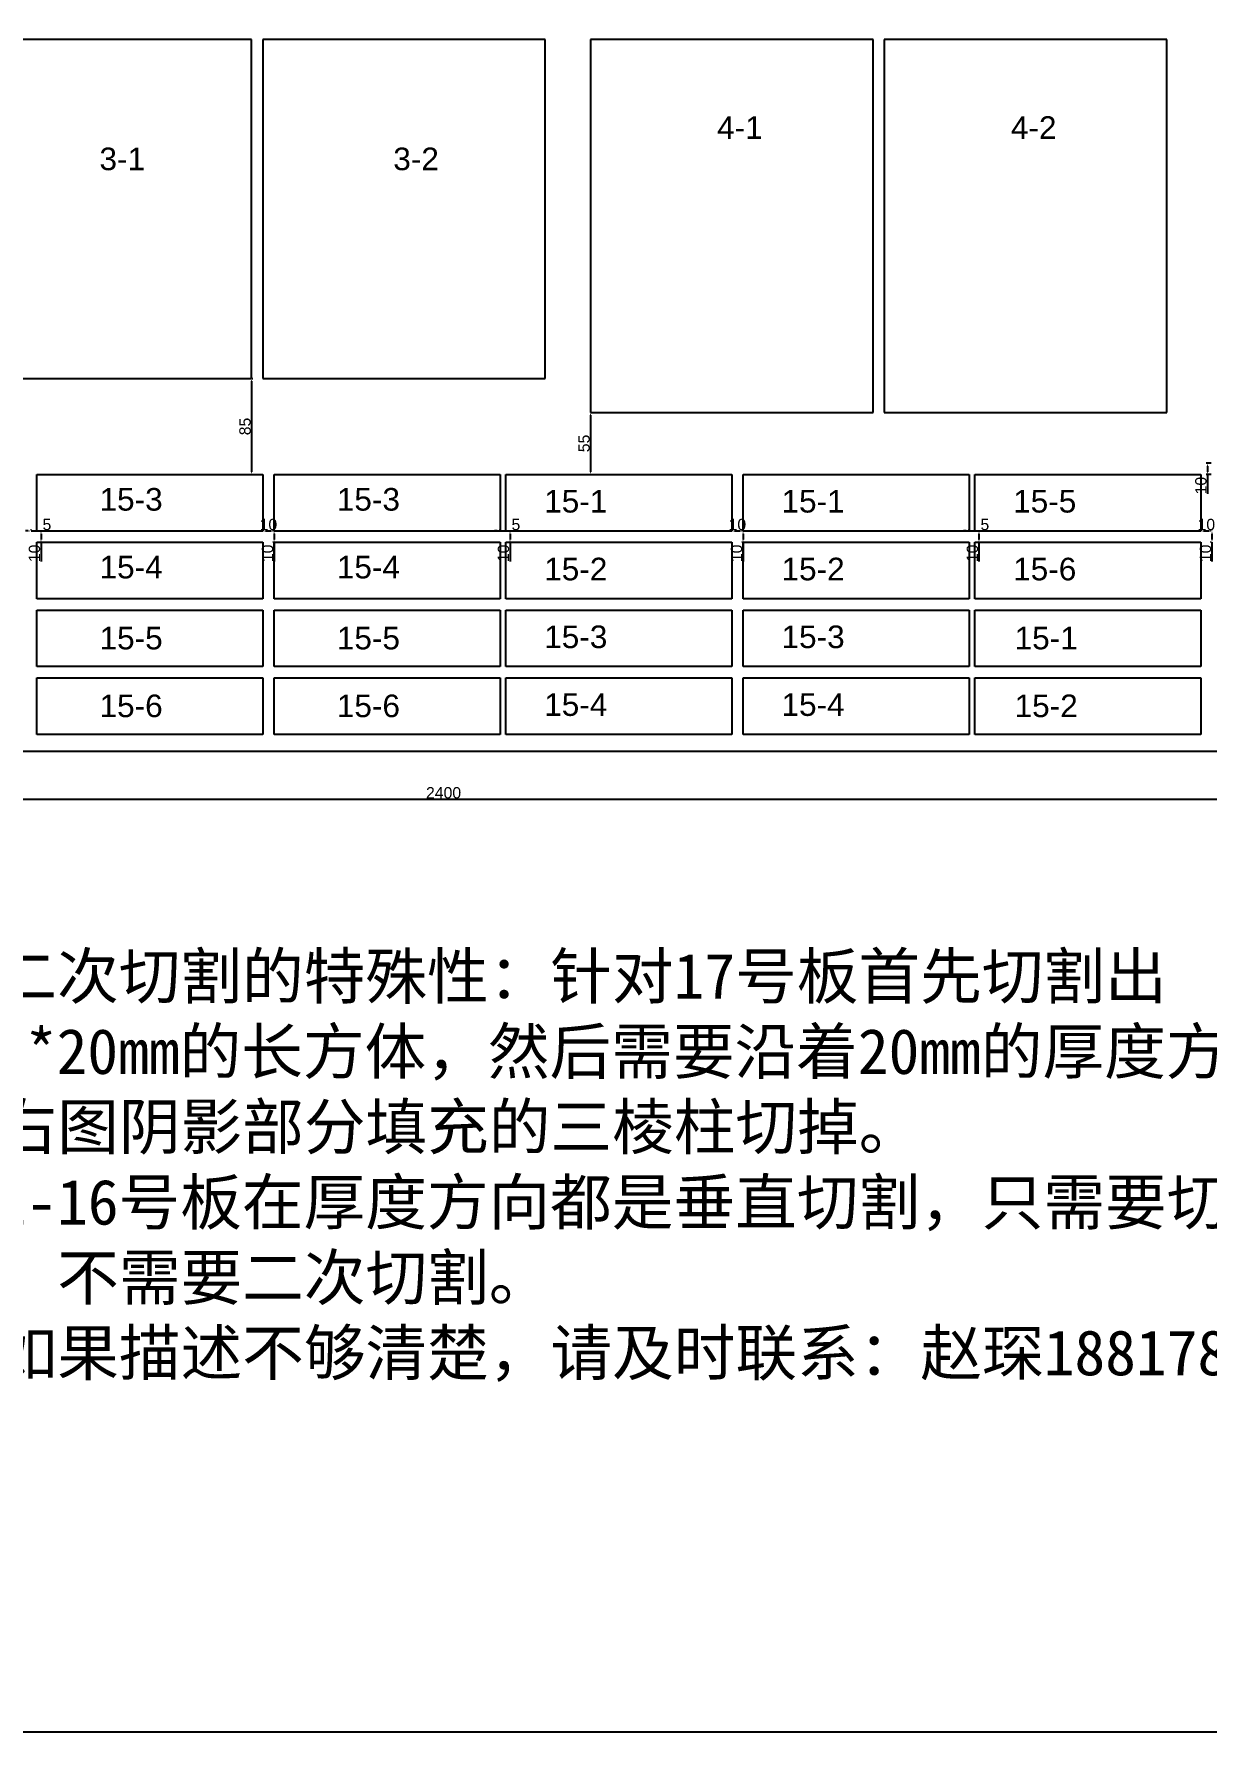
# Model space of a CAD drawing. Header units: millimetres. Extents: x 1610 to 10741, y -98 to 2782.
# Drawn here: x 8045 to 9082, y -98 to 1406 of the extents above; entities that cross this region are included whole.
import ezdxf

# ---------------------------------------------------------------- set-up
doc = ezdxf.new("R2010")
doc.units = ezdxf.units.MM
doc.layers.add('尺寸标注', color=6, linetype='Continuous')
doc.layers.add('标号', color=4, linetype='Continuous')
doc.styles.get("Standard").update_dxf_attribs({"font": 'arial.ttf'})
doc.dimstyles.new('ISO-25-JHF', dxfattribs={"dimtxt": 10, "dimasz": 2.5, "dimexe": 1.25, "dimexo": 0.625, "dimtad": 1, "dimtxsty": 'Standard', "dimcen": 2.5, "dimadec": 0, "dimazin": 0, "dimtfac": 1, "dimtmove": 0, "dimatfit": 3, "dimfxl": 1, "dimarcsym": 0})

# ---------------------------------------------------------------- blocks, each defined once
blk = doc.blocks.new('*D96')
at = {"layer": 'Defpoints', "color": 0, "transparency": 16777216}
for p in [(8042.7, 965.6), (8047.7, 965.6), (8047.7, 965.6)]:
    blk.add_point(p, dxfattribs=at)
at = {"layer": '尺寸标注', "color": 0, "lineweight": -2, "transparency": 16777216}
for p, q in [((8040.2, 965.6), (8037.7, 965.6)), ((8042.7, 966.2), (8042.7, 966.8)), ((8042.7, 965.6), (8047.7, 965.6)), ((8047.7, 966.2), (8047.7, 966.8)), ((8050.2, 965.6), (8060.6, 965.6))]:
    blk.add_line(p, q, dxfattribs=at)
at = {"layer": '尺寸标注', "color": 0, "transparency": 16777216}
for points in [[(8040.2, 966), (8040.2, 965.2), (8042.7, 965.6)], [(8050.2, 966), (8050.2, 965.2), (8047.7, 965.6)]]:
    blk.add_solid(points, dxfattribs=at)
at = {"layer": '尺寸标注', "color": 0, "transparency": 16777216, "insert": (8056.7, 971.3), "char_height": 10, "attachment_point": 5}
blk.add_mtext('5', dxfattribs=at)
blk = doc.blocks.new('*D97')
at = {"layer": 'Defpoints', "color": 0, "transparency": 16777216}
for p in [(8047.7, 965.6), (8047.7, 955.6), (8051.5, 955.6)]:
    blk.add_point(p, dxfattribs=at)
at = {"layer": '尺寸标注', "color": 0, "lineweight": -2, "transparency": 16777216}
for p, q in [((8048.4, 965.6), (8052.7, 965.6)), ((8051.5, 963.1), (8051.5, 958.1)), ((8048.4, 955.6), (8052.7, 955.6)), ((8051.5, 955.6), (8051.5, 938.5))]:
    blk.add_line(p, q, dxfattribs=at)
at = {"layer": '尺寸标注', "color": 0, "transparency": 16777216}
for points in [[(8051, 963.1), (8051.9, 963.1), (8051.5, 965.6)], [(8051, 958.1), (8051.9, 958.1), (8051.5, 955.6)]]:
    blk.add_solid(points, dxfattribs=at)
at = {"layer": '尺寸标注', "color": 0, "transparency": 16777216, "insert": (8045.7, 945.8), "char_height": 10, "attachment_point": 5, "rotation": 90}
blk.add_mtext('10', dxfattribs=at)
blk = doc.blocks.new('*D98')
at = {"layer": 'Defpoints', "color": 0, "transparency": 16777216}
for p in [(8257.7, 965.6), (8257.7, 955.6), (8257.7, 955.6)]:
    blk.add_point(p, dxfattribs=at)
at = {"layer": '尺寸标注', "color": 0, "lineweight": -2, "transparency": 16777216}
for p, q in [((8257.1, 965.6), (8256.5, 965.6)), ((8257.7, 963.1), (8257.7, 958.1)), ((8257.1, 955.6), (8256.5, 955.6)), ((8257.7, 955.6), (8257.7, 938.5))]:
    blk.add_line(p, q, dxfattribs=at)
at = {"layer": '尺寸标注', "color": 0, "transparency": 16777216}
for points in [[(8257.3, 963.1), (8258.2, 963.1), (8257.7, 965.6)], [(8257.3, 958.1), (8258.2, 958.1), (8257.7, 955.6)]]:
    blk.add_solid(points, dxfattribs=at)
at = {"layer": '尺寸标注', "color": 0, "transparency": 16777216, "insert": (8252, 945.8), "char_height": 10, "attachment_point": 5, "rotation": 90}
blk.add_mtext('10', dxfattribs=at)
blk = doc.blocks.new('*D99')
at = {"layer": 'Defpoints', "color": 0, "transparency": 16777216}
for p in [(8247.7, 965.6), (8257.7, 965.6), (8257.7, 965.6)]:
    blk.add_point(p, dxfattribs=at)
at = {"layer": '尺寸标注', "color": 0, "lineweight": -2, "transparency": 16777216}
for p, q in [((8247.7, 966.2), (8247.7, 966.8)), ((8250.2, 965.6), (8255.2, 965.6)), ((8257.7, 966.2), (8257.7, 966.8))]:
    blk.add_line(p, q, dxfattribs=at)
at = {"layer": '尺寸标注', "color": 0, "transparency": 16777216}
for points in [[(8250.2, 966), (8250.2, 965.2), (8247.7, 965.6)], [(8255.2, 966), (8255.2, 965.2), (8257.7, 965.6)]]:
    blk.add_solid(points, dxfattribs=at)
at = {"layer": '尺寸标注', "color": 0, "transparency": 16777216, "insert": (8252.7, 971.3), "char_height": 10, "attachment_point": 5}
blk.add_mtext('10', dxfattribs=at)
blk = doc.blocks.new('*D100')
at = {"layer": 'Defpoints', "color": 0, "transparency": 16777216}
for p in [(8457.7, 965.6), (8462.7, 965.6), (8462.7, 965.6)]:
    blk.add_point(p, dxfattribs=at)
at = {"layer": '尺寸标注', "color": 0, "lineweight": -2, "transparency": 16777216}
for p, q in [((8455.2, 965.6), (8452.7, 965.6)), ((8457.7, 966.2), (8457.7, 966.8)), ((8457.7, 965.6), (8462.7, 965.6)), ((8462.7, 966.2), (8462.7, 966.8)), ((8465.2, 965.6), (8475.6, 965.6))]:
    blk.add_line(p, q, dxfattribs=at)
at = {"layer": '尺寸标注', "color": 0, "transparency": 16777216}
for points in [[(8455.2, 966), (8455.2, 965.2), (8457.7, 965.6)], [(8465.2, 966), (8465.2, 965.2), (8462.7, 965.6)]]:
    blk.add_solid(points, dxfattribs=at)
at = {"layer": '尺寸标注', "color": 0, "transparency": 16777216, "insert": (8471.7, 971.3), "char_height": 10, "attachment_point": 5}
blk.add_mtext('5', dxfattribs=at)
blk = doc.blocks.new('*D101')
at = {"layer": 'Defpoints', "color": 0, "transparency": 16777216}
for p in [(8462.7, 965.6), (8462.7, 955.6), (8466.5, 955.6)]:
    blk.add_point(p, dxfattribs=at)
at = {"layer": '尺寸标注', "color": 0, "lineweight": -2, "transparency": 16777216}
for p, q in [((8463.4, 965.6), (8467.7, 965.6)), ((8466.5, 963.1), (8466.5, 958.1)), ((8463.4, 955.6), (8467.7, 955.6)), ((8466.5, 955.6), (8466.5, 938.5))]:
    blk.add_line(p, q, dxfattribs=at)
at = {"layer": '尺寸标注', "color": 0, "transparency": 16777216}
for points in [[(8466, 963.1), (8466.9, 963.1), (8466.5, 965.6)], [(8466, 958.1), (8466.9, 958.1), (8466.5, 955.6)]]:
    blk.add_solid(points, dxfattribs=at)
at = {"layer": '尺寸标注', "color": 0, "transparency": 16777216, "insert": (8460.7, 945.8), "char_height": 10, "attachment_point": 5, "rotation": 90}
blk.add_mtext('10', dxfattribs=at)
blk = doc.blocks.new('*D102')
at = {"layer": 'Defpoints', "color": 0, "transparency": 16777216}
for p in [(8672.7, 965.6), (8672.7, 955.6), (8672.7, 955.6)]:
    blk.add_point(p, dxfattribs=at)
at = {"layer": '尺寸标注', "color": 0, "lineweight": -2, "transparency": 16777216}
for p, q in [((8672.1, 965.6), (8671.5, 965.6)), ((8672.7, 963.1), (8672.7, 958.1)), ((8672.1, 955.6), (8671.5, 955.6)), ((8672.7, 955.6), (8672.7, 938.5))]:
    blk.add_line(p, q, dxfattribs=at)
at = {"layer": '尺寸标注', "color": 0, "transparency": 16777216}
for points in [[(8672.3, 963.1), (8673.2, 963.1), (8672.7, 965.6)], [(8672.3, 958.1), (8673.2, 958.1), (8672.7, 955.6)]]:
    blk.add_solid(points, dxfattribs=at)
at = {"layer": '尺寸标注', "color": 0, "transparency": 16777216, "insert": (8667, 945.8), "char_height": 10, "attachment_point": 5, "rotation": 90}
blk.add_mtext('10', dxfattribs=at)
blk = doc.blocks.new('*D103')
at = {"layer": 'Defpoints', "color": 0, "transparency": 16777216}
for p in [(8662.7, 965.6), (8672.7, 965.6), (8672.7, 965.6)]:
    blk.add_point(p, dxfattribs=at)
at = {"layer": '尺寸标注', "color": 0, "lineweight": -2, "transparency": 16777216}
for p, q in [((8662.7, 966.2), (8662.7, 966.8)), ((8665.2, 965.6), (8670.2, 965.6)), ((8672.7, 966.2), (8672.7, 966.8))]:
    blk.add_line(p, q, dxfattribs=at)
at = {"layer": '尺寸标注', "color": 0, "transparency": 16777216}
for points in [[(8665.2, 966), (8665.2, 965.2), (8662.7, 965.6)], [(8670.2, 966), (8670.2, 965.2), (8672.7, 965.6)]]:
    blk.add_solid(points, dxfattribs=at)
at = {"layer": '尺寸标注', "color": 0, "transparency": 16777216, "insert": (8667.7, 971.3), "char_height": 10, "attachment_point": 5}
blk.add_mtext('10', dxfattribs=at)
blk = doc.blocks.new('*D104')
at = {"layer": 'Defpoints', "color": 0, "transparency": 16777216}
for p in [(8872.7, 965.6), (8877.7, 965.6), (8877.7, 965.6)]:
    blk.add_point(p, dxfattribs=at)
at = {"layer": '尺寸标注', "color": 0, "lineweight": -2, "transparency": 16777216}
for p, q in [((8870.2, 965.6), (8867.7, 965.6)), ((8872.7, 966.2), (8872.7, 966.8)), ((8872.7, 965.6), (8877.7, 965.6)), ((8877.7, 966.2), (8877.7, 966.8)), ((8880.2, 965.6), (8890.6, 965.6))]:
    blk.add_line(p, q, dxfattribs=at)
at = {"layer": '尺寸标注', "color": 0, "transparency": 16777216}
for points in [[(8870.2, 966), (8870.2, 965.2), (8872.7, 965.6)], [(8880.2, 966), (8880.2, 965.2), (8877.7, 965.6)]]:
    blk.add_solid(points, dxfattribs=at)
at = {"layer": '尺寸标注', "color": 0, "transparency": 16777216, "insert": (8886.7, 971.3), "char_height": 10, "attachment_point": 5}
blk.add_mtext('5', dxfattribs=at)
blk = doc.blocks.new('*D105')
at = {"layer": 'Defpoints', "color": 0, "transparency": 16777216}
for p in [(8877.7, 965.6), (8877.7, 955.6), (8881.5, 955.6)]:
    blk.add_point(p, dxfattribs=at)
at = {"layer": '尺寸标注', "color": 0, "lineweight": -2, "transparency": 16777216}
for p, q in [((8878.4, 965.6), (8882.7, 965.6)), ((8881.5, 963.1), (8881.5, 958.1)), ((8878.4, 955.6), (8882.7, 955.6)), ((8881.5, 955.6), (8881.5, 938.5))]:
    blk.add_line(p, q, dxfattribs=at)
at = {"layer": '尺寸标注', "color": 0, "transparency": 16777216}
for points in [[(8881, 963.1), (8881.9, 963.1), (8881.5, 965.6)], [(8881, 958.1), (8881.9, 958.1), (8881.5, 955.6)]]:
    blk.add_solid(points, dxfattribs=at)
at = {"layer": '尺寸标注', "color": 0, "transparency": 16777216, "insert": (8875.7, 945.8), "char_height": 10, "attachment_point": 5, "rotation": 90}
blk.add_mtext('10', dxfattribs=at)
blk = doc.blocks.new('*D106')
at = {"layer": 'Defpoints', "color": 0, "transparency": 16777216}
for p in [(9087.7, 965.6), (9087.7, 955.6), (9087.7, 955.6)]:
    blk.add_point(p, dxfattribs=at)
at = {"layer": '尺寸标注', "color": 0, "lineweight": -2, "transparency": 16777216}
for p, q in [((9087.1, 965.6), (9086.5, 965.6)), ((9087.7, 963.1), (9087.7, 958.1)), ((9087.1, 955.6), (9086.5, 955.6)), ((9087.7, 955.6), (9087.7, 938.5))]:
    blk.add_line(p, q, dxfattribs=at)
at = {"layer": '尺寸标注', "color": 0, "transparency": 16777216}
for points in [[(9087.3, 963.1), (9088.2, 963.1), (9087.7, 965.6)], [(9087.3, 958.1), (9088.2, 958.1), (9087.7, 955.6)]]:
    blk.add_solid(points, dxfattribs=at)
at = {"layer": '尺寸标注', "color": 0, "transparency": 16777216, "insert": (9082, 945.8), "char_height": 10, "attachment_point": 5, "rotation": 90}
blk.add_mtext('10', dxfattribs=at)
blk = doc.blocks.new('*D107')
at = {"layer": 'Defpoints', "color": 0, "transparency": 16777216}
for p in [(9077.7, 965.6), (9087.7, 965.6), (9087.7, 965.6)]:
    blk.add_point(p, dxfattribs=at)
at = {"layer": '尺寸标注', "color": 0, "lineweight": -2, "transparency": 16777216}
for p, q in [((9077.7, 966.2), (9077.7, 966.8)), ((9080.2, 965.6), (9085.2, 965.6)), ((9087.7, 966.2), (9087.7, 966.8))]:
    blk.add_line(p, q, dxfattribs=at)
at = {"layer": '尺寸标注', "color": 0, "transparency": 16777216}
for points in [[(9080.2, 966), (9080.2, 965.2), (9077.7, 965.6)], [(9085.2, 966), (9085.2, 965.2), (9087.7, 965.6)]]:
    blk.add_solid(points, dxfattribs=at)
at = {"layer": '尺寸标注', "color": 0, "transparency": 16777216, "insert": (9082.7, 971.3), "char_height": 10, "attachment_point": 5}
blk.add_mtext('10', dxfattribs=at)
blk = doc.blocks.new('*D131')
at = {"layer": 'Defpoints', "color": 0, "transparency": 16777216}
for p in [(9087.7, 1025.6), (9083.7, 1015.6), (9087.7, 1015.6)]:
    blk.add_point(p, dxfattribs=at)
at = {"layer": '尺寸标注', "color": 0, "lineweight": -2, "transparency": 16777216}
for p, q in [((9087.1, 1025.6), (9082.4, 1025.6)), ((9083.7, 1023.1), (9083.7, 1018.1)), ((9087.1, 1015.6), (9082.4, 1015.6)), ((9083.7, 1015.6), (9083.7, 998.5))]:
    blk.add_line(p, q, dxfattribs=at)
at = {"layer": '尺寸标注', "color": 0, "transparency": 16777216}
for points in [[(9083.2, 1023.1), (9084.1, 1023.1), (9083.7, 1025.6)], [(9083.2, 1018.1), (9084.1, 1018.1), (9083.7, 1015.6)]]:
    blk.add_solid(points, dxfattribs=at)
at = {"layer": '尺寸标注', "color": 0, "transparency": 16777216, "insert": (9077.9, 1005.8), "char_height": 10, "attachment_point": 5, "rotation": 90}
blk.add_mtext('10', dxfattribs=at)
blk = doc.blocks.new('*D134')
at = {"layer": 'Defpoints', "color": 0, "transparency": 16777216}
for p in [(7207.7, 770.6), (9607.7, 770.6), (9607.7, 728.1)]:
    blk.add_point(p, dxfattribs=at)
at = {"layer": '尺寸标注', "color": 0, "lineweight": -2, "transparency": 16777216}
for p, q in [((7207.7, 769.9), (7207.7, 726.8)), ((9607.7, 769.9), (9607.7, 726.8)), ((7210.2, 728.1), (9605.2, 728.1))]:
    blk.add_line(p, q, dxfattribs=at)
at = {"layer": '尺寸标注', "color": 0, "transparency": 16777216}
for points in [[(7210.2, 728.5), (7210.2, 727.6), (7207.7, 728.1)], [(9605.2, 728.5), (9605.2, 727.6), (9607.7, 728.1)]]:
    blk.add_solid(points, dxfattribs=at)
at = {"layer": '尺寸标注', "color": 0, "transparency": 16777216, "insert": (8407.7, 733.8), "char_height": 10, "attachment_point": 5}
blk.add_mtext('2400', dxfattribs=at)
blk = doc.blocks.new('*D172')
at = {"layer": 'Defpoints', "color": 0, "transparency": 16777216}
for p in [(8237.7, 1100.6), (8237.7, 1015.6), (8237.7, 1015.6)]:
    blk.add_point(p, dxfattribs=at)
at = {"layer": '尺寸标注', "color": 0, "lineweight": -2, "transparency": 16777216}
for p, q in [((8237.7, 1098.1), (8237.7, 1018.1)), ((8238.4, 1100.6), (8239, 1100.6)), ((8238.4, 1015.6), (8239, 1015.6))]:
    blk.add_line(p, q, dxfattribs=at)
at = {"layer": '尺寸标注', "color": 0, "transparency": 16777216}
for points in [[(8237.3, 1098.1), (8238.2, 1098.1), (8237.7, 1100.6)], [(8237.3, 1018.1), (8238.2, 1018.1), (8237.7, 1015.6)]]:
    blk.add_solid(points, dxfattribs=at)
at = {"layer": '尺寸标注', "color": 0, "transparency": 16777216, "insert": (8232, 1058.1), "char_height": 10, "attachment_point": 5, "rotation": 90}
blk.add_mtext('85', dxfattribs=at)
blk = doc.blocks.new('*D173')
at = {"layer": 'Defpoints', "color": 0, "transparency": 16777216}
for p in [(8537.7, 1070.6), (8537.7, 1015.6), (8537.7, 1015.6)]:
    blk.add_point(p, dxfattribs=at)
at = {"layer": '尺寸标注', "color": 0, "lineweight": -2, "transparency": 16777216}
for p, q in [((8537.7, 1068.1), (8537.7, 1018.1)), ((8538.4, 1070.6), (8539, 1070.6)), ((8538.4, 1015.6), (8539, 1015.6))]:
    blk.add_line(p, q, dxfattribs=at)
at = {"layer": '尺寸标注', "color": 0, "transparency": 16777216}
for points in [[(8537.3, 1068.1), (8538.2, 1068.1), (8537.7, 1070.6)], [(8537.3, 1018.1), (8538.2, 1018.1), (8537.7, 1015.6)]]:
    blk.add_solid(points, dxfattribs=at)
at = {"layer": '尺寸标注', "color": 0, "transparency": 16777216, "insert": (8532, 1043.1), "char_height": 10, "attachment_point": 5, "rotation": 90}
blk.add_mtext('55', dxfattribs=at)

msp = doc.modelspace()

# ---------------------------------------------------------------- linework, layer by layer
for p, q in [((8237.735, 1400.572), (7987.735, 1400.572)), ((8237.735, 1100.572), (8237.735, 1400.572)), ((8497.735, 1400.572), (8247.735, 1400.572)), ((8247.735, 1400.572), (8247.735, 1100.572)), ((8497.735, 1100.572), (8497.735, 1400.572)), ((8787.735, 1400.572), (8537.735, 1400.572)), ((8537.735, 1400.572), (8537.735, 1070.572)), ((8787.735, 1070.572), (8787.735, 1400.572)), ((9047.735, 1400.572), (8797.735, 1400.572)), ((8797.735, 1400.572), (8797.735, 1070.572)), ((9047.735, 1070.572), (9047.735, 1400.572)), ((7987.735, 1100.572), (8237.735, 1100.572)), ((8247.735, 1100.572), (8497.735, 1100.572)), ((8537.735, 1070.572), (8787.735, 1070.572)), ((8797.735, 1070.572), (9047.735, 1070.572)), ((8047.735, 965.572), (8047.735, 1015.572)), ((8047.735, 1015.572), (8247.735, 1015.572)), ((8247.735, 1015.572), (8247.735, 965.572)), ((8257.735, 965.572), (8257.735, 1015.572)), ((8257.735, 1015.572), (8457.735, 1015.572)), ((8457.735, 1015.572), (8457.735, 965.572)), ((8462.735, 965.572), (8462.735, 1015.572)), ((8462.735, 1015.572), (8662.735, 1015.572)), ((8662.735, 1015.572), (8662.735, 965.572)), ((8672.735, 965.572), (8672.735, 1015.572)), ((8672.735, 1015.572), (8872.735, 1015.572)), ((8872.735, 1015.572), (8872.735, 965.572)), ((8877.735, 965.572), (8877.735, 1015.572)), ((8877.735, 1015.572), (9077.735, 1015.572)), ((9077.735, 1015.572), (9077.735, 965.572)), ((8247.735, 965.572), (8047.735, 965.572)), ((8457.735, 965.572), (8257.735, 965.572)), ((8662.735, 965.572), (8462.735, 965.572)), ((8872.735, 965.572), (8672.735, 965.572)), ((9077.735, 965.572), (8877.735, 965.572)), ((8047.735, 905.572), (8047.735, 955.572)), ((8047.735, 955.572), (8247.735, 955.572)), ((8247.735, 955.572), (8247.735, 905.572)), ((8257.735, 905.572), (8257.735, 955.572)), ((8257.735, 955.572), (8457.735, 955.572)), ((8457.735, 955.572), (8457.735, 905.572)), ((8462.735, 905.572), (8462.735, 955.572)), ((8462.735, 955.572), (8662.735, 955.572)), ((8662.735, 955.572), (8662.735, 905.572)), ((8672.735, 905.572), (8672.735, 955.572)), ((8672.735, 955.572), (8872.735, 955.572)), ((8872.735, 955.572), (8872.735, 905.572)), ((8877.735, 905.572), (8877.735, 955.572)), ((8877.735, 955.572), (9077.735, 955.572)), ((9077.735, 955.572), (9077.735, 905.572)), ((8247.735, 905.572), (8047.735, 905.572)), ((8457.735, 905.572), (8257.735, 905.572)), ((8662.735, 905.572), (8462.735, 905.572)), ((8872.735, 905.572), (8672.735, 905.572)), ((9077.735, 905.572), (8877.735, 905.572)), ((8047.735, 845.572), (8047.735, 895.572)), ((8047.735, 895.572), (8247.735, 895.572)), ((8247.735, 895.572), (8247.735, 845.572)), ((8257.735, 845.572), (8257.735, 895.572)), ((8257.735, 895.572), (8457.735, 895.572)), ((8457.735, 895.572), (8457.735, 845.572)), ((8462.735, 845.572), (8462.735, 895.572)), ((8462.735, 895.572), (8662.735, 895.572)), ((8662.735, 895.572), (8662.735, 845.572)), ((8672.735, 845.572), (8672.735, 895.572)), ((8672.735, 895.572), (8872.735, 895.572)), ((8872.735, 895.572), (8872.735, 845.572)), ((8877.735, 845.572), (8877.735, 895.572)), ((8877.735, 895.572), (9077.735, 895.572)), ((9077.735, 895.572), (9077.735, 845.572)), ((8247.735, 845.572), (8047.735, 845.572)), ((8457.735, 845.572), (8257.735, 845.572)), ((8662.735, 845.572), (8462.735, 845.572)), ((8872.735, 845.572), (8672.735, 845.572)), ((9077.735, 845.572), (8877.735, 845.572)), ((8047.735, 785.572), (8047.735, 835.572)), ((8047.735, 835.572), (8247.735, 835.572)), ((8247.735, 835.572), (8247.735, 785.572)), ((8257.735, 785.572), (8257.735, 835.572)), ((8257.735, 835.572), (8457.735, 835.572)), ((8457.735, 835.572), (8457.735, 785.572)), ((8462.735, 785.572), (8462.735, 835.572)), ((8462.735, 835.572), (8662.735, 835.572)), ((8662.735, 835.572), (8662.735, 785.572)), ((8672.735, 785.572), (8672.735, 835.572)), ((8672.735, 835.572), (8872.735, 835.572)), ((8872.735, 835.572), (8872.735, 785.572)), ((8877.735, 785.572), (8877.735, 835.572)), ((8877.735, 835.572), (9077.735, 835.572)), ((9077.735, 835.572), (9077.735, 785.572)), ((8247.735, 785.572), (8047.735, 785.572)), ((8457.735, 785.572), (8257.735, 785.572)), ((8662.735, 785.572), (8462.735, 785.572)), ((8872.735, 785.572), (8672.735, 785.572)), ((9077.735, 785.572), (8877.735, 785.572)), ((7207.735, 770.572), (9607.735, 770.572))]:
    msp.add_line(p, q)
msp.add_lwpolyline([(6102.373, 2781.644), (9904.722, 2781.644), (9882.945, -97.575), (6102.373, -97.575)], close=True)

# ---------------------------------------------------------------- texts
at = {"layer": '标号', "attachment_point": 7}
for s, width, insert, char_height in [('4-1 ', 70.10425, (8649.716, 1312.7), 20), ('4-2 ', 70.10425, (8909.716, 1312.7), 20), ('3-1 ', 70.10425, (8103.18, 1284.7), 20), ('3-2 ', 70.10425, (8363.18, 1284.7), 20), ('15-3', 70.10425, (8103.213, 983.344), 20), ('15-3', 70.10425, (8313.213, 983.344), 20), ('15-1', 70.10425, (8496.717, 981.635), 20), ('15-1', 70.10425, (8706.717, 981.635), 20), ('15-5', 70.10425, (8911.717, 981.635), 20), ('15-4', 70.10425, (8103.213, 923.344), 20), ('15-4', 70.10425, (8313.213, 923.344), 20), ('15-2', 70.10425, (8496.717, 921.635), 20), ('15-2', 70.10425, (8706.717, 921.635), 20), ('15-6', 70.10425, (8911.717, 921.635), 20), ('15-5', 70.10425, (8103.213, 860.52), 20), ('15-5', 70.10425, (8313.213, 860.52), 20), ('15-3', 70.10425, (8496.717, 861.635), 20), ('15-3', 70.10425, (8706.717, 861.635), 20), ('15-1', 70.10425, (8912.99, 860.552), 20), ('15-6', 70.10425, (8103.213, 800.52), 20), ('15-6', 70.10425, (8313.213, 800.52), 20), ('15-4', 70.10425, (8496.717, 801.635), 20), ('15-4', 70.10425, (8706.717, 801.635), 20), ('15-2', 70.10425, (8912.99, 800.552), 20), ('{\\fSimSun|b0|i0|c134|p2;\\C0;17号板二次切割的特殊性：针对17号板首先切割出590*160*20mm的长方体，然后需要沿着20mm的厚度方向45°斜切，将右图阴影部分填充的三棱柱切掉。\\P而其余1-16号板在厚度方向都是垂直切割，只需要切割成所需的形状，不需要二次切割。\\P备注：如果描述不够清楚，请及时联系：赵琛18817871003}', 1513.6196, (7847.581, 212.387), 40)]:
    msp.add_mtext_dynamic_manual_height_columns(s, width=width, gutter_width=12.5, heights=[0], dxfattribs=dict(at, insert=insert, char_height=char_height))

# ---------------------------------------------------------------- dimensions: what is measured, and where the dimension line sits
at = {"layer": '尺寸标注'}
for p1, p2, distance, picture, middle in [((8237.735, 1100.572), (8237.735, 1015.572), 0, '*D172', (8232.004, 1058.072)), ((8537.735, 1070.572), (8537.735, 1015.572), 0, '*D173', (8532.025, 1043.072)), ((9087.735, 1025.572), (9087.735, 1015.572), -4.069, '*D131', (9077.936, 1005.772)), ((8042.735, 965.572), (8047.735, 965.572), 0, '*D96', (8056.675, 971.282)), ((8457.735, 965.572), (8462.735, 965.572), 0, '*D100', (8471.675, 971.282)), ((8872.735, 965.572), (8877.735, 965.572), 0, '*D104', (8886.675, 971.282)), ((8047.735, 965.572), (8047.735, 955.572), 3.716, '*D97', (8045.72, 945.772)), ((8257.735, 965.572), (8257.735, 955.572), 0, '*D98', (8252.004, 945.772)), ((8462.735, 965.572), (8462.735, 955.572), 3.716, '*D101', (8460.72, 945.772)), ((8672.735, 965.572), (8672.735, 955.572), 0, '*D102', (8667.004, 945.772)), ((8877.735, 965.572), (8877.735, 955.572), 3.716, '*D105', (8875.72, 945.772)), ((9087.735, 965.572), (9087.735, 955.572), 0, '*D106', (9082.004, 945.772)), ((7207.735, 770.572), (9607.735, 770.572), -42.513, '*D134', (8407.735, 733.79))]:
    dim = msp.add_aligned_dim(p1=p1, p2=p2, distance=distance, dimstyle='ISO-25-JHF', dxfattribs=at)
    dim.commit()
    dim.dimension.update_dxf_attribs({"geometry": picture, "text_midpoint": middle})
for base, p1, p2, picture, middle in [((8257.735, 965.572), (8247.735, 965.572), (8257.735, 965.572), '*D99', (8252.735, 965.572)), ((8672.735, 965.572), (8662.735, 965.572), (8672.735, 965.572), '*D103', (8667.735, 965.572)), ((9087.735, 965.572), (9077.735, 965.572), (9087.735, 965.572), '*D107', (9082.735, 965.572))]:
    dim = msp.add_linear_dim(base=base, p1=p1, p2=p2, angle=0, dimstyle='ISO-25-JHF', dxfattribs=at)
    dim.commit()
    dim.dimension.update_dxf_attribs({"geometry": picture, "text_midpoint": middle, "dimtype": 161})

doc.saveas('drawing.dxf')
